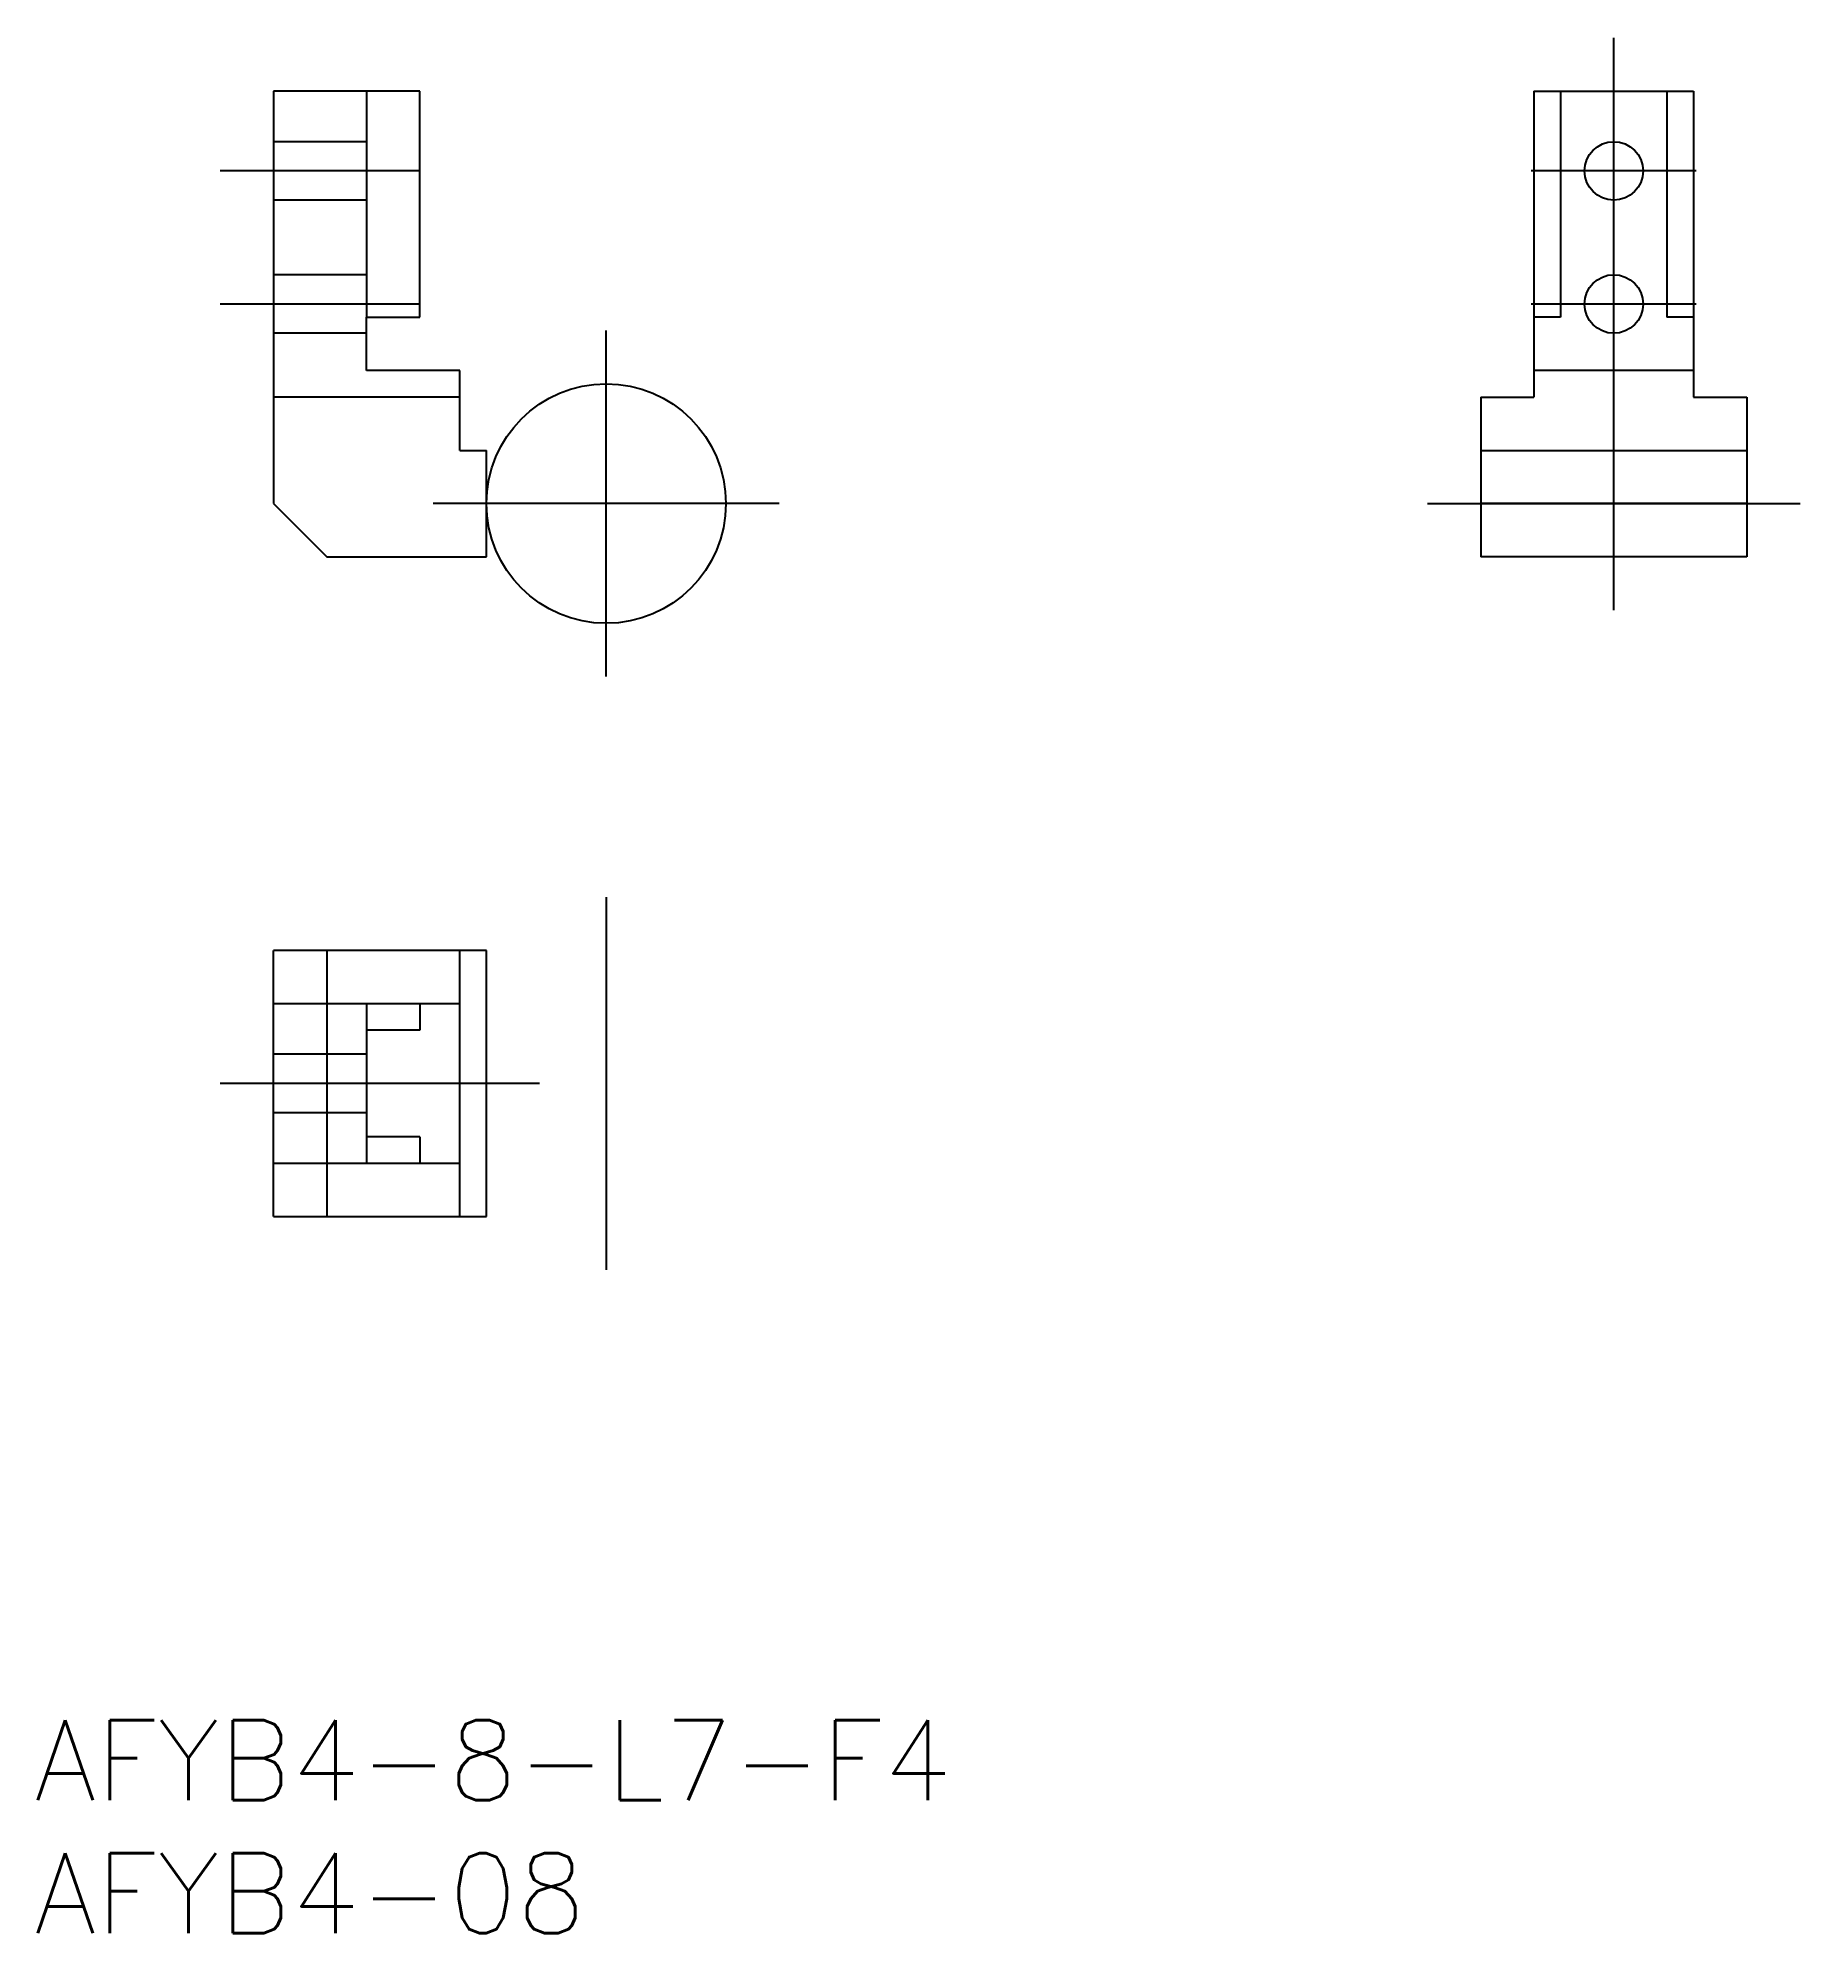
# Model space of a CAD drawing. Extents: x -21.3 to 44.9, y -53.7 to 17.5.
import ezdxf

# ---------------------------------------------------------------- set-up
doc = ezdxf.new("R2010")
doc.units = 0
for name, pattern in [('CENTER', [50.8, 31.75, -6.35, 6.35, -6.35]), ('DASHED', [19.05, 12.7, -6.35]), ('PHANTOM', [63.5, 31.75, -6.35, 6.35, -6.35, 6.35, -6.35])]:
    doc.linetypes.add(name, pattern=pattern)
doc.layers.get('0').update_dxf_attribs({"linetype": 'CONTINUOUS'})
doc.layers.add('CENTER', color=1, linetype='CENTER')
doc.styles.get("Standard").update_dxf_attribs({"font": 'txt.shx', "height": 3, "bigfont": 'bigfont.shx'})

msp = doc.modelspace()

# ---------------------------------------------------------------- linework, layer by layer
at = {"color": 7, "linetype": 'CONTINUOUS'}
for p, q in [((-12.5, 15.5), (-12.5, 0)), ((-7, 15.5), (-12.5, 15.5)), ((-7, 7), (-7, 15.5)), ((34.855, 15.5), (40.855, 15.5)), ((34.855, 15.5), (34.855, 4)), ((35.855, 15.5), (35.855, 7)), ((39.855, 15.5), (39.855, 7)), ((40.855, 15.5), (40.855, 4)), ((-9, 7), (-7, 7)), ((-9, 5), (-9, 7)), ((35.855, 7), (34.855, 7)), ((40.855, 7), (39.855, 7)), ((-5.5, 5), (-9, 5)), ((-5.5, 2), (-5.5, 5)), ((40.855, 5), (34.855, 5)), ((-5.5, 4), (-12.5, 4)), ((32.855, 4), (32.855, -2)), ((32.855, 4), (34.855, 4)), ((40.855, 4), (42.855, 4)), ((42.855, 4), (42.855, -2)), ((-5.5, 2), (-4.5, 2)), ((-4.5, -2), (-4.5, 2)), ((32.855, 2), (42.855, 2)), ((-12.5, 0), (-10.5, -2)), ((-10.5, -2), (-4.5, -2)), ((42.855, -2), (32.855, -2)), ((-4.5, -16.792), (-12.5, -16.792)), ((-12.5, -26.792), (-12.5, -16.792)), ((-10.5, -16.792), (-10.5, -26.792)), ((-4.5, -26.792), (-4.5, -16.792)), ((-12.5, -26.792), (-4.5, -26.792))]:
    msp.add_line(p, q, dxfattribs=at)
at = {"color": 3, "linetype": 'DASHED'}
for p, q in [((-9, 15.5), (-9, 7)), ((-9, 13.6), (-12.5, 13.6)), ((-9, 11.4), (-12.5, 11.4)), ((-9, 8.6), (-12.5, 8.6)), ((-9, 6.4), (-12.5, 6.4)), ((42.855, 0), (32.855, 0)), ((-5.5, -26.792), (-5.5, -16.792)), ((-12.5, -18.792), (-5.5, -18.792)), ((-9, -18.792), (-9, -19.792)), ((-7, -18.792), (-7, -19.792)), ((-7, -19.792), (-9, -19.792)), ((-9, -19.792), (-9, -23.792)), ((-9, -20.692), (-12.5, -20.692)), ((-9, -22.892), (-12.5, -22.892)), ((-7, -23.792), (-9, -23.792)), ((-9, -23.792), (-9, -24.792)), ((-7, -23.792), (-7, -24.792)), ((-12.5, -24.792), (-5.5, -24.792))]:
    msp.add_line(p, q, dxfattribs=at)
at = {"color": 7, "linetype": 'CONTINUOUS'}
for centre in [(37.855, 12.5), (37.855, 7.5)]:
    msp.add_circle(centre, 1.1, dxfattribs=at)
at = {"color": 3, "linetype": 'PHANTOM'}
msp.add_circle((0, 0), 4.5, dxfattribs=at)
at = {"layer": 'CENTER', "color": 1, "linetype": 'CENTER'}
for p, q in [((37.855, -4), (37.855, 17.5)), ((-7, 12.5), (-14.5, 12.5)), ((40.955, 12.5), (34.755, 12.5)), ((-7, 7.5), (-14.5, 7.5)), ((40.955, 7.5), (34.755, 7.5)), ((0, -6.5), (0, 6.5)), ((6.5, 0), (-6.5, 0)), ((30.855, 0), (44.855, 0)), ((0, -14.792), (0, -28.792)), ((-2.5, -21.792), (-14.5, -21.792))]:
    msp.add_line(p, q, dxfattribs=at)

# ---------------------------------------------------------------- texts
at = {"color": 7, "linetype": 'CONTINUOUS'}
for s, p in [('AFYB4-8-L7-F4', (-21.478, -48.721)), ('AFYB4-08', (-21.478, -53.721))]:
    msp.add_text(s, height=3, dxfattribs=at).set_placement(p)

doc.saveas('drawing.dxf')
